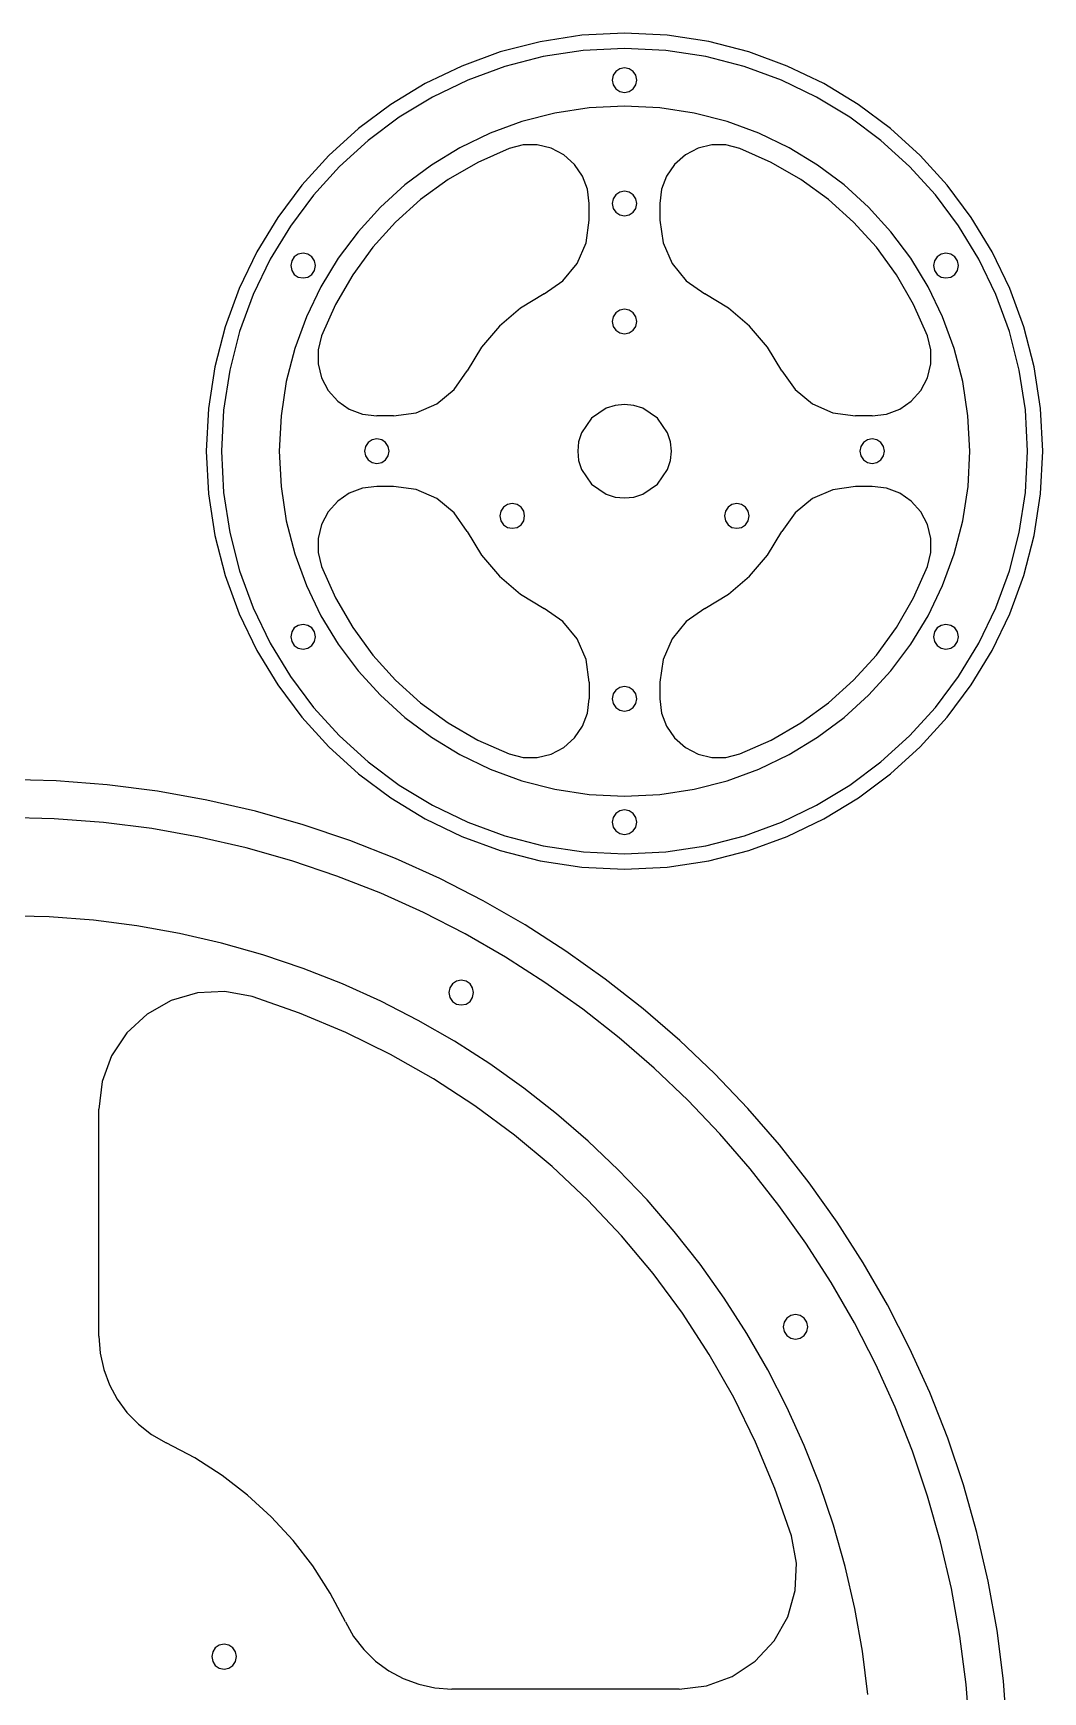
# Model space of a CAD drawing. Extents: x 5 to 464, y 13 to 280.
# Drawn here: x 378.7 to 464.3, y 105.9 to 246.7 of the extents above; entities that cross this region are included whole.
import ezdxf

# ---------------------------------------------------------------- set-up
doc = ezdxf.new("R2010")
doc.units = 0

msp = doc.modelspace()

# ---------------------------------------------------------------- linework, layer by layer
at = {"layer": 'Layer 1'}
for p, q in [((425.207375, 246.506218), (421.683615, 245.968484)), ((428.8359, 246.6895), (425.207375, 246.506218)), ((432.464432, 246.506459), (428.8359, 246.6895)), ((435.988214, 245.968954), (432.464432, 246.506459)), ((418.28245, 245.094126), (415.021712, 243.900971)), ((421.683615, 245.968484), (418.28245, 245.094126)), ((425.339948, 245.216211), (421.944932, 244.698121)), ((428.8359, 245.3928), (425.339948, 245.216211)), ((432.331867, 245.216433), (428.8359, 245.3928)), ((435.726926, 244.698555), (432.331867, 245.216433)), ((439.389416, 245.094809), (435.988214, 245.968954)), ((442.650206, 243.901847), (439.389416, 245.094809)), ((415.021712, 243.900971), (411.919234, 242.406846)), ((418.668033, 243.855705), (415.526431, 242.706141)), ((421.944932, 244.698121), (418.668033, 243.855705)), ((428.428676, 243.672149), (428.095085, 243.447504)), ((428.83702, 243.75451), (428.428676, 243.672149)), ((429.24536, 243.672137), (428.83702, 243.75451)), ((429.578944, 243.447489), (429.24536, 243.672137)), ((439.003893, 243.856339), (435.726926, 244.698555)), ((442.145586, 242.706956), (439.003893, 243.856339)), ((445.752754, 242.407889), (442.650206, 243.901847)), ((411.919234, 242.406846), (408.992848, 240.629578)), ((415.526431, 242.706141), (412.537307, 241.266604)), ((427.869959, 243.114235), (427.78701, 242.706)), ((427.78701, 242.706), (427.869956, 242.297772)), ((427.869956, 242.297772), (428.095075, 241.964507)), ((428.095085, 243.447504), (427.869959, 243.114235)), ((429.57893, 241.964496), (429.804053, 242.297765)), ((429.80406, 243.114223), (429.578944, 243.447489)), ((429.804053, 242.297765), (429.887, 242.706)), ((429.887, 242.706), (429.80406, 243.114223)), ((429.887, 242.706), (429.887, 242.706)), ((445.134822, 241.267579), (442.145586, 242.706956)), ((448.679227, 240.63076), (445.752754, 242.407889)), ((412.537307, 241.266604), (409.71784, 239.554271)), ((428.095075, 241.964507), (428.428659, 241.739861)), ((428.428659, 241.739861), (428.837, 241.65749)), ((428.837, 241.65749), (429.245342, 241.739851)), ((429.245342, 241.739851), (429.57893, 241.964496)), ((447.954419, 239.555379), (445.134822, 241.267579)), ((408.992848, 240.629578), (406.260384, 238.586994)), ((409.71784, 239.554271), (407.085211, 237.58632)), ((422.932886, 239.903047), (420.125271, 239.181307)), ((425.841707, 240.346884), (422.932886, 239.903047)), ((428.83701, 240.4981), (425.841707, 240.346884)), ((431.832309, 240.346884), (428.83701, 240.4981)), ((434.741117, 239.903047), (431.832309, 240.346884)), ((437.548715, 239.181307), (434.741117, 239.903047)), ((450.587193, 237.587529), (447.954419, 239.555379)), ((451.411794, 238.588281), (448.679227, 240.63076)), ((406.260384, 238.586994), (403.739675, 236.296921)), ((417.433582, 238.196381), (414.872542, 236.962988)), ((420.125271, 239.181307), (417.433582, 238.196381)), ((440.240382, 238.196381), (437.548715, 239.181307)), ((442.801397, 236.962988), (440.240382, 238.196381)), ((453.932625, 236.298275), (451.411794, 238.588281)), ((407.085211, 237.58632), (404.6566, 235.379925)), ((414.872542, 236.962988), (412.456873, 235.495844)), ((419.059, 236.909), (416.38229, 235.724194)), ((420.238404, 237.200112), (419.05922, 236.90928)), ((421.43589, 237.200002), (420.238404, 237.200112)), ((422.599041, 236.915302), (421.43589, 237.200002)), ((423.67522, 236.35236), (422.599041, 236.915302)), ((435.075171, 236.915022), (433.99899, 236.35208)), ((436.238325, 237.199723), (435.075171, 236.915022)), ((437.435814, 237.199832), (436.238325, 237.199723)), ((438.615, 236.909), (437.435814, 237.199832)), ((441.291497, 235.724475), (438.6148, 236.9093)), ((445.217042, 235.495844), (442.801397, 236.962988)), ((453.015963, 235.3812), (450.587193, 237.587529)), ((403.739675, 236.296921), (401.448553, 233.777187)), ((404.6566, 235.379925), (402.449188, 232.952264)), ((412.456873, 235.495844), (410.201297, 233.809667)), ((416.38229, 235.724194), (413.867369, 234.274917)), ((424.584023, 235.54666), (423.67522, 236.35236)), ((425.263687, 234.560741), (424.584023, 235.54666)), ((433.090193, 235.54638), (432.410531, 234.560461)), ((433.99899, 236.35208), (433.090193, 235.54638)), ((443.80641, 234.275185), (441.291497, 235.724475)), ((447.472594, 233.809667), (445.217042, 235.495844)), ((455.223544, 232.953565), (453.015963, 235.3812)), ((456.223888, 233.778565), (453.932625, 236.298275)), ((401.448553, 233.777187), (399.404849, 231.045618)), ((410.201297, 233.809667), (408.120535, 231.919175)), ((413.867369, 234.274917), (411.531351, 232.578281)), ((425.689563, 233.441542), (425.263687, 234.560741)), ((432.410531, 234.560461), (431.984656, 233.441262)), ((446.142424, 232.578541), (443.80641, 234.275185)), ((449.553335, 231.919175), (447.472594, 233.809667)), ((458.267752, 231.046975), (456.223888, 233.778565)), ((402.449188, 232.952264), (400.480154, 230.320513)), ((411.531351, 232.578281), (409.39135, 230.6514)), ((425.837, 232.236), (425.689563, 233.441542)), ((427.869959, 232.631235), (427.78701, 232.223)), ((428.095085, 232.964504), (427.869959, 232.631235)), ((428.428676, 233.189149), (428.095085, 232.964504)), ((428.83702, 233.27151), (428.428676, 233.189149)), ((429.24536, 233.189137), (428.83702, 233.27151)), ((429.578944, 232.964489), (429.24536, 233.189137)), ((429.80406, 232.631223), (429.578944, 232.964489)), ((429.887, 232.223), (429.80406, 232.631223)), ((431.984656, 233.441262), (431.83722, 232.23572)), ((448.282424, 230.651659), (446.142424, 232.578541)), ((457.192754, 230.321796), (455.223544, 232.953565)), ((399.404849, 231.045618), (397.626396, 228.120042)), ((408.120535, 231.919175), (406.22931, 229.839085)), ((425.837, 230.802), (425.837, 232.236)), ((427.78701, 232.223), (427.869956, 231.814773)), ((427.869956, 231.814773), (428.095075, 231.481508)), ((428.095075, 231.481508), (428.428659, 231.256861)), ((428.428659, 231.256861), (428.837, 231.17449)), ((428.837, 231.17449), (429.245342, 231.256851)), ((429.245342, 231.256851), (429.57893, 231.481496)), ((429.57893, 231.481496), (429.804053, 231.814765)), ((429.804053, 231.814765), (429.887, 232.223)), ((429.887, 232.223), (429.887, 232.223)), ((431.837, 232.236), (431.837, 230.802)), ((451.444544, 229.839085), (449.553335, 231.919175)), ((460.046385, 228.121325), (458.267752, 231.046975)), ((400.480154, 230.320513), (398.766679, 227.501848)), ((406.22931, 229.839085), (404.542344, 227.584116)), ((409.39135, 230.6514), (407.46448, 228.511388)), ((425.570116, 228.886173), (425.83719, 230.80208)), ((431.837, 230.802), (432.104075, 228.886093)), ((450.209296, 228.51165), (448.282424, 230.651659)), ((453.1315, 227.584116), (451.444544, 229.839085)), ((458.906412, 227.503065), (457.192754, 230.321796)), ((397.626396, 228.120042), (396.131025, 225.018286)), ((407.46448, 228.511388), (405.767856, 226.175358)), ((424.80681, 227.146438), (425.570116, 228.886173)), ((432.104075, 228.886093), (432.867384, 227.146358)), ((451.905925, 226.175629), (450.209296, 228.51165)), ((461.541956, 225.019441), (460.046385, 228.121325)), ((398.766679, 227.501848), (397.325944, 224.513447)), ((400.589955, 227.364235), (400.507, 226.956)), ((400.507, 226.956), (400.58995, 226.547773)), ((400.815084, 227.697504), (400.589955, 227.364235)), ((401.148676, 227.922149), (400.815084, 227.697504)), ((401.55702, 228.00451), (401.148676, 227.922149)), ((401.96536, 227.922137), (401.55702, 228.00451)), ((402.298944, 227.697489), (401.96536, 227.922137)), ((402.52406, 227.364223), (402.298944, 227.697489)), ((402.524053, 226.547756), (402.607, 226.956)), ((402.607, 226.956), (402.52406, 227.364223)), ((402.607, 226.956), (402.607, 226.956)), ((404.542344, 227.584116), (403.074358, 225.168983)), ((423.604147, 225.675753), (424.80681, 227.146438)), ((432.867384, 227.146358), (434.070048, 225.675673)), ((454.599484, 225.168983), (453.1315, 227.584116)), ((455.149947, 227.364235), (455.067, 226.956)), ((455.067, 226.956), (455.14994, 226.547773)), ((455.375071, 227.697504), (455.149947, 227.364235)), ((455.708662, 227.922149), (455.375071, 227.697504)), ((456.11701, 228.00451), (455.708662, 227.922149)), ((456.525346, 227.922137), (456.11701, 228.00451)), ((456.858931, 227.697489), (456.525346, 227.922137)), ((457.084053, 227.364223), (456.858931, 227.697489)), ((457.084045, 226.547756), (457.167, 226.956)), ((457.167, 226.956), (457.084053, 227.364223)), ((457.167, 226.956), (457.167, 226.956)), ((460.347333, 224.514544), (458.906412, 227.503065)), ((400.58995, 226.547773), (400.81507, 226.21451)), ((400.81507, 226.21451), (401.148655, 225.98987)), ((401.148655, 225.98987), (401.557, 225.90751)), ((401.557, 225.90751), (401.965342, 225.989853)), ((401.965342, 225.989853), (402.29893, 226.214488)), ((402.29893, 226.214488), (402.524053, 226.547756)), ((405.767856, 226.175358), (404.318591, 223.660424)), ((422.019, 224.567), (423.604147, 225.675753)), ((434.070048, 225.675673), (435.65519, 224.56692)), ((453.355198, 223.660707), (451.905925, 226.175629)), ((455.14994, 226.547773), (455.375056, 226.21451)), ((455.375056, 226.21451), (455.70864, 225.98987)), ((455.70864, 225.98987), (456.11698, 225.90751)), ((456.11698, 225.90751), (456.525324, 225.989853)), ((456.525324, 225.989853), (456.858916, 226.214488)), ((456.858916, 226.214488), (457.084045, 226.547756)), ((396.131025, 225.018286), (394.936568, 221.758177)), ((397.325944, 224.513447), (396.175128, 221.372485)), ((403.074358, 225.168983), (401.840076, 222.608406)), ((422.019, 224.567), (420.010844, 223.334458)), ((437.663488, 223.335118), (435.65533, 224.56766)), ((455.833776, 222.608406), (454.599484, 225.168983)), ((461.498335, 221.373405), (460.347333, 224.514544)), ((462.736635, 221.759143), (461.541956, 225.019441)), ((401.840076, 222.608406), (400.854217, 219.917102)), ((404.318591, 223.660424), (403.1338, 220.9837)), ((420.010844, 223.334458), (418.230581, 221.812735)), ((427.869959, 222.61424), (427.78701, 222.206)), ((428.095085, 222.947509), (427.869959, 222.61424)), ((428.428676, 223.172146), (428.095085, 222.947509)), ((428.83702, 223.25449), (428.428676, 223.172146)), ((429.24536, 223.172129), (428.83702, 223.25449)), ((429.578944, 222.947486), (429.24536, 223.172129)), ((429.80406, 222.614223), (429.578944, 222.947486)), ((429.887, 222.206), (429.80406, 222.614223)), ((439.443753, 221.813395), (437.663488, 223.335118)), ((454.54, 220.984), (453.355198, 223.660707)), ((456.819654, 219.917102), (455.833776, 222.608406)), ((394.936568, 221.758177), (394.060857, 218.357541)), ((396.175128, 221.372485), (395.331412, 218.096139)), ((418.230581, 221.812735), (416.708861, 220.032479)), ((427.78701, 222.206), (427.869956, 221.797773)), ((427.869956, 221.797773), (428.095075, 221.46451)), ((428.095075, 221.46451), (428.428659, 221.23987)), ((428.428659, 221.23987), (428.837, 221.15751)), ((428.837, 221.15751), (429.245342, 221.239853)), ((429.245342, 221.239853), (429.57893, 221.464488)), ((429.57893, 221.464488), (429.804053, 221.797756)), ((429.804053, 221.797756), (429.887, 222.206)), ((429.887, 222.206), (429.887, 222.206)), ((440.965473, 220.033139), (439.443753, 221.813395)), ((462.342235, 218.09682), (461.498335, 221.373405)), ((463.612589, 218.358255), (462.736635, 221.759143)), ((400.854217, 219.917102), (400.131506, 217.109787)), ((403.134, 220.984), (402.843168, 219.804815)), ((402.843168, 219.804815), (402.843276, 218.607326)), ((416.708861, 220.032479), (415.47633, 218.02434)), ((442.198, 218.025), (440.965473, 220.033139)), ((454.831112, 219.804585), (454.54028, 220.98377)), ((454.831003, 218.607096), (454.831112, 219.804585)), ((457.542399, 217.109787), (456.819654, 219.917102)), ((394.060857, 218.357541), (393.521724, 214.834206)), ((402.843276, 218.607326), (403.127974, 217.444175)), ((454.546302, 217.443945), (454.831003, 218.607096)), ((464.151988, 214.8346), (463.612589, 218.358255)), ((395.331412, 218.096139), (394.811976, 214.701585)), ((400.131506, 217.109787), (399.686663, 214.201181)), ((403.127974, 217.444175), (403.69091, 216.368)), ((414.367313, 216.439035), (415.47607, 218.02418)), ((442.198, 218.025), (443.306757, 216.439855)), ((453.98336, 216.36777), (454.546302, 217.443945)), ((457.987291, 214.201181), (457.542399, 217.109787)), ((462.861851, 214.701961), (462.342235, 218.09682)), ((403.69091, 216.368), (404.496613, 215.459199)), ((404.496613, 215.459199), (405.482538, 214.779538)), ((412.89663, 215.236375), (414.367313, 216.439035)), ((443.306757, 216.439855), (444.77744, 215.237195)), ((452.191741, 214.779307), (453.177663, 215.458969)), ((453.177663, 215.458969), (453.98336, 216.36777)), ((393.521724, 214.834206), (393.337, 211.206)), ((394.811976, 214.701585), (394.634, 211.206)), ((399.686663, 214.201181), (399.53441, 211.206)), ((405.482538, 214.779538), (406.601741, 214.353665)), ((406.601741, 214.353665), (407.80728, 214.20623)), ((409.241, 214.207), (407.807, 214.207)), ((409.241, 214.206), (411.1569, 214.473072)), ((411.1569, 214.473072), (412.89663, 215.236375)), ((426.02744, 214.01456), (425.175344, 212.752159)), ((427.290566, 214.865586), (426.02744, 214.01456)), ((428.036352, 215.096953), (427.290566, 214.865586)), ((428.837, 215.17762), (428.036352, 215.096953)), ((429.637642, 215.096953), (428.837, 215.17762)), ((430.383415, 214.865586), (429.637642, 215.096953)), ((431.646508, 214.01456), (430.383415, 214.865586)), ((432.498597, 212.752159), (431.646508, 214.01456)), ((444.77744, 215.237195), (446.51717, 214.473893)), ((446.51717, 214.473893), (448.43307, 214.20682)), ((449.867, 214.207), (448.433, 214.207)), ((449.867, 214.206), (451.072539, 214.353435)), ((451.072539, 214.353435), (452.191741, 214.779307)), ((458.13961, 211.206), (457.987291, 214.201181)), ((463.04, 211.206), (462.861851, 214.701961)), ((464.337, 211.206), (464.151988, 214.8346)), ((425.175344, 212.752159), (424.943346, 212.006574)), ((432.730614, 212.006574), (432.498597, 212.752159)), ((393.337, 211.206), (393.522012, 207.5774)), ((394.634, 211.206), (394.812149, 207.710039)), ((399.53441, 211.206), (399.686729, 208.210819)), ((406.853953, 211.61424), (406.771, 211.206)), ((406.771, 211.206), (406.853946, 210.797773)), ((407.079079, 211.947509), (406.853953, 211.61424)), ((407.412668, 212.172146), (407.079079, 211.947509)), ((407.82101, 212.25449), (407.412668, 212.172146)), ((408.229356, 212.172129), (407.82101, 212.25449)), ((408.562943, 211.947486), (408.229356, 212.172129)), ((408.78806, 211.614223), (408.562943, 211.947486)), ((408.788053, 210.797756), (408.871, 211.206)), ((408.871, 211.206), (408.78806, 211.614223)), ((408.871, 211.206), (408.871, 211.206)), ((424.943346, 212.006574), (424.862, 211.206)), ((424.862, 211.206), (424.943386, 210.405426)), ((432.812, 211.206), (432.730614, 212.006574)), ((432.730657, 210.405426), (432.812, 211.206)), ((432.812, 211.206), (432.812, 211.206)), ((448.885953, 211.61424), (448.803, 211.206)), ((448.803, 211.206), (448.885946, 210.797773)), ((449.111079, 211.947509), (448.885953, 211.61424)), ((449.444668, 212.172146), (449.111079, 211.947509)), ((449.85301, 212.25449), (449.444668, 212.172146)), ((450.261351, 212.172129), (449.85301, 212.25449)), ((450.594935, 211.947486), (450.261351, 212.172129)), ((450.820054, 211.614223), (450.594935, 211.947486)), ((450.820051, 210.797756), (450.903, 211.206)), ((450.903, 211.206), (450.820054, 211.614223)), ((450.903, 211.206), (450.903, 211.206)), ((457.987374, 208.210819), (458.13961, 211.206)), ((458.13961, 211.206), (458.13961, 211.206)), ((462.861941, 207.710398), (463.0399, 211.206)), ((463.0399, 211.206), (463.04, 211.206)), ((464.152276, 207.577776), (464.337, 211.206)), ((464.337, 211.206), (464.337, 211.206)), ((406.853946, 210.797773), (407.079066, 210.46451)), ((407.079066, 210.46451), (407.412654, 210.23987)), ((407.412654, 210.23987), (407.821, 210.15751)), ((407.821, 210.15751), (408.229342, 210.239853)), ((408.229342, 210.239853), (408.56293, 210.464488)), ((408.56293, 210.464488), (408.788053, 210.797756)), ((424.943386, 210.405426), (425.175403, 209.659841)), ((432.49866, 209.659841), (432.730657, 210.405426)), ((448.885946, 210.797773), (449.111065, 210.46451)), ((449.111065, 210.46451), (449.444649, 210.23987)), ((449.444649, 210.23987), (449.85299, 210.15751)), ((449.85299, 210.15751), (450.261334, 210.239853)), ((450.261334, 210.239853), (450.594925, 210.464488)), ((450.594925, 210.464488), (450.820051, 210.797756)), ((425.175403, 209.659841), (426.027492, 208.39744)), ((426.027492, 208.39744), (427.290585, 207.546414)), ((430.383436, 207.546414), (431.646564, 208.39744)), ((431.646564, 208.39744), (432.49866, 209.659841)), ((393.522012, 207.5774), (394.061411, 204.053745)), ((394.812149, 207.710039), (395.331764, 204.31518)), ((399.686729, 208.210819), (400.131621, 205.302212)), ((405.482263, 207.632692), (404.496342, 206.953031)), ((406.601462, 208.058565), (405.482263, 207.632692)), ((407.807, 208.206), (406.601462, 208.058565)), ((409.241, 208.206), (407.807, 208.206)), ((411.156838, 207.939106), (409.24094, 208.20618)), ((412.896565, 207.175801), (411.156838, 207.939106)), ((414.367244, 205.973141), (412.896565, 207.175801)), ((427.290585, 207.546414), (428.036358, 207.315047)), ((428.036358, 207.315047), (428.837, 207.23438)), ((428.837, 207.23438), (429.637649, 207.315047)), ((429.637649, 207.315047), (430.383436, 207.546414)), ((444.777371, 207.175621), (443.306691, 205.972961)), ((446.5171, 207.938926), (444.777371, 207.175621)), ((448.433, 208.206), (446.5171, 207.938926)), ((449.867, 208.206), (448.433, 208.206)), ((451.072259, 208.059335), (449.86672, 208.20677)), ((452.191461, 207.633463), (451.072259, 208.059335)), ((453.177383, 206.953801), (452.191461, 207.633463)), ((457.542543, 205.302212), (457.987374, 208.210819)), ((462.342517, 204.315832), (462.861941, 207.710398)), ((463.613143, 204.054426), (464.152276, 207.577776)), ((403.69064, 206.04423), (403.127704, 204.968055)), ((404.496342, 206.953031), (403.69064, 206.04423)), ((415.476, 204.388), (414.367244, 205.973141)), ((418.343994, 206.114174), (418.261, 205.706)), ((418.261, 205.706), (418.343994, 205.297822)), ((418.569126, 206.447389), (418.343994, 206.114174)), ((418.902696, 206.671994), (418.569126, 206.447389)), ((419.311, 206.75434), (418.902696, 206.671994)), ((419.719308, 206.671994), (419.311, 206.75434)), ((420.052878, 206.447389), (419.719308, 206.671994)), ((420.278008, 206.114174), (420.052878, 206.447389)), ((420.361, 205.706), (420.278008, 206.114174)), ((420.278008, 205.297822), (420.361, 205.706)), ((420.361, 205.706), (420.361, 205.706)), ((437.395994, 206.114174), (437.313, 205.706)), ((437.313, 205.706), (437.395994, 205.297822)), ((437.621126, 206.447389), (437.395994, 206.114174)), ((437.954696, 206.671994), (437.621126, 206.447389)), ((438.363, 206.75434), (437.954696, 206.671994)), ((438.771308, 206.671994), (438.363, 206.75434)), ((439.104878, 206.447389), (438.771308, 206.671994)), ((439.330008, 206.114174), (439.104878, 206.447389)), ((439.413, 205.706), (439.330008, 206.114174)), ((439.330008, 205.297822), (439.413, 205.706)), ((439.413, 205.706), (439.413, 205.706)), ((443.306691, 205.972961), (442.19794, 204.38782)), ((453.98308, 206.045), (453.177383, 206.953801)), ((454.546022, 204.968825), (453.98308, 206.045)), ((395.331764, 204.31518), (396.175664, 201.038595)), ((400.131621, 205.302212), (400.854366, 202.494898)), ((403.127704, 204.968055), (402.843006, 203.804904)), ((415.476, 204.388), (416.708531, 202.379861)), ((418.343994, 205.297822), (418.569126, 204.964607)), ((418.569126, 204.964607), (418.902696, 204.740005)), ((418.902696, 204.740005), (419.311, 204.65766)), ((419.311, 204.65766), (419.719308, 204.740005)), ((419.719308, 204.740005), (420.052877, 204.964607)), ((420.052877, 204.964607), (420.278008, 205.297822)), ((437.395994, 205.297822), (437.621126, 204.964607)), ((437.621126, 204.964607), (437.954696, 204.740005)), ((437.954696, 204.740005), (438.363, 204.65766)), ((438.363, 204.65766), (438.771308, 204.740005)), ((438.771308, 204.740005), (439.104877, 204.964607)), ((439.104877, 204.964607), (439.330008, 205.297822)), ((440.965143, 202.380521), (442.19767, 204.38866)), ((454.830723, 203.805674), (454.546022, 204.968825)), ((456.81984, 202.494898), (457.542543, 205.302212)), ((461.498809, 201.039476), (462.342517, 204.315832)), ((394.061411, 204.053745), (394.937365, 200.652856)), ((402.843006, 203.804904), (402.842898, 202.607415)), ((454.830832, 202.608185), (454.830723, 203.805674)), ((462.737432, 200.653777), (463.613143, 204.054426)), ((400.854366, 202.494898), (401.840244, 199.803594)), ((402.842898, 202.607415), (403.13373, 201.42823)), ((403.134, 201.429), (404.318802, 198.752287)), ((416.708531, 202.379861), (418.230251, 200.599605)), ((439.443422, 200.600265), (440.965143, 202.380521)), ((453.355409, 198.751495), (454.5402, 201.4282)), ((454.54, 201.429), (454.830832, 202.608185)), ((455.833987, 199.803594), (456.81984, 202.494898)), ((394.937365, 200.652856), (396.132044, 197.392558)), ((396.175664, 201.038595), (397.326666, 197.897456)), ((418.230251, 200.599605), (420.010514, 199.077882)), ((437.663158, 199.078542), (439.443422, 200.600265)), ((460.347998, 197.898508), (461.498809, 201.039476)), ((461.542975, 197.393656), (462.737432, 200.653777)), ((401.840244, 199.803594), (403.074536, 197.243017)), ((404.318802, 198.752287), (405.768076, 196.237365)), ((420.010514, 199.077882), (422.01867, 197.84534)), ((435.655, 197.846), (437.663158, 199.078542)), ((451.906144, 196.236576), (453.355409, 198.751495)), ((454.599706, 197.243017), (455.833987, 199.803594)), ((396.132044, 197.392558), (397.627615, 194.290672)), ((397.326666, 197.897456), (398.767585, 194.908935)), ((403.074536, 197.243017), (404.54252, 194.827884)), ((423.603952, 196.736327), (422.01881, 197.84508)), ((435.655, 197.846), (434.069853, 196.737247)), ((453.13172, 194.827884), (454.599706, 197.243017)), ((458.907265, 194.910103), (460.347998, 197.898508)), ((460.047604, 194.29189), (461.542975, 197.393656)), ((400.589955, 195.86424), (400.507, 195.456)), ((400.815084, 196.197509), (400.589955, 195.86424)), ((401.148676, 196.422146), (400.815084, 196.197509)), ((401.55702, 196.50449), (401.148676, 196.422146)), ((401.96536, 196.422129), (401.55702, 196.50449)), ((402.298944, 196.197486), (401.96536, 196.422129)), ((402.52406, 195.864223), (402.298944, 196.197486)), ((402.607, 195.456), (402.52406, 195.864223)), ((405.768076, 196.237365), (407.464707, 193.901346)), ((424.806616, 195.265643), (423.603952, 196.736327)), ((434.069853, 196.737247), (432.86719, 195.266562)), ((450.20952, 193.900557), (451.906144, 196.236576)), ((455.149947, 195.86424), (455.067, 195.456)), ((455.375071, 196.197509), (455.149947, 195.86424)), ((455.708662, 196.422146), (455.375071, 196.197509)), ((456.11701, 196.50449), (455.708662, 196.422146)), ((456.525346, 196.422129), (456.11701, 196.50449)), ((456.858931, 196.197486), (456.525346, 196.422129)), ((457.084053, 195.864223), (456.858931, 196.197486)), ((457.167, 195.456), (457.084053, 195.864223)), ((398.767585, 194.908935), (400.48124, 192.090204)), ((400.507, 195.456), (400.58995, 195.047773)), ((400.58995, 195.047773), (400.81507, 194.71451)), ((400.81507, 194.71451), (401.148655, 194.48987)), ((401.148655, 194.48987), (401.557, 194.40751)), ((401.557, 194.40751), (401.965342, 194.489853)), ((401.965342, 194.489853), (402.29893, 194.714488)), ((402.29893, 194.714488), (402.524053, 195.047756)), ((402.524053, 195.047756), (402.607, 195.456)), ((402.607, 195.456), (402.607, 195.456)), ((404.54252, 194.827884), (406.229476, 192.572915)), ((425.569925, 193.525907), (424.806616, 195.265643)), ((432.86719, 195.266562), (432.103884, 193.526827)), ((451.444751, 192.572915), (453.13172, 194.827884)), ((455.067, 195.456), (455.14994, 195.047773)), ((455.14994, 195.047773), (455.375056, 194.71451)), ((455.375056, 194.71451), (455.70864, 194.48987)), ((455.70864, 194.48987), (456.11698, 194.40751)), ((456.11698, 194.40751), (456.525324, 194.489853)), ((456.525324, 194.489853), (456.858916, 194.714488)), ((456.858916, 194.714488), (457.084045, 195.047756)), ((457.084045, 195.047756), (457.167, 195.456)), ((457.167, 195.456), (457.167, 195.456)), ((457.19379, 192.091438), (458.907265, 194.910103)), ((397.627615, 194.290672), (399.406248, 191.36502)), ((407.464707, 193.901346), (409.39158, 191.761346)), ((425.837, 191.61), (425.569925, 193.525907)), ((432.103884, 193.526827), (431.83681, 191.61092)), ((448.28265, 191.760554), (450.20952, 193.900557)), ((458.269151, 191.366306), (460.047604, 194.29189)), ((400.48124, 192.090204), (402.450448, 189.458435)), ((406.229476, 192.572915), (408.120685, 190.492825)), ((409.39158, 191.761346), (411.531581, 189.834478)), ((425.837, 191.611), (425.837, 190.177)), ((431.837, 191.611), (431.837, 190.177)), ((446.142649, 189.833681), (448.28265, 191.760554)), ((449.553522, 190.492825), (451.444751, 192.572915)), ((455.224754, 189.459688), (457.19379, 192.091438)), ((399.406248, 191.36502), (401.450112, 188.633426)), ((408.120685, 190.492825), (410.201426, 188.602333)), ((425.689344, 188.970736), (425.83678, 190.17627)), ((427.869959, 190.598244), (427.78701, 190.19)), ((427.78701, 190.19), (427.869956, 189.781777)), ((428.095085, 190.931512), (427.869959, 190.598244)), ((428.428676, 191.156147), (428.095085, 190.931512)), ((428.83702, 191.23849), (428.428676, 191.156147)), ((429.24536, 191.15613), (428.83702, 191.23849)), ((429.578944, 190.93149), (429.24536, 191.15613)), ((429.80406, 190.598227), (429.578944, 190.93149)), ((429.804053, 189.781756), (429.887, 190.19)), ((429.887, 190.19), (429.80406, 190.598227)), ((429.887, 190.19), (429.887, 190.19)), ((431.837, 190.177), (431.984436, 188.971466)), ((447.472756, 188.602333), (449.553522, 190.492825)), ((456.225447, 188.634731), (458.269151, 191.366306)), ((402.450448, 189.458435), (404.658025, 187.0308)), ((411.531581, 189.834478), (413.867594, 188.137855)), ((425.263469, 187.851536), (425.689344, 188.970736)), ((427.869956, 189.781777), (428.095075, 189.448514)), ((428.095075, 189.448514), (428.428659, 189.223871)), ((428.428659, 189.223871), (428.837, 189.14151)), ((428.837, 189.14151), (429.245342, 189.223853)), ((429.245342, 189.223853), (429.57893, 189.448487)), ((429.57893, 189.448487), (429.804053, 189.781756)), ((431.984436, 188.971466), (432.410311, 187.852266)), ((443.806631, 188.137055), (446.142649, 189.833681)), ((453.017338, 187.03203), (455.224754, 189.459688)), ((401.450112, 188.633426), (403.741375, 186.113712)), ((410.201426, 188.602333), (412.456978, 186.916156)), ((413.867594, 188.137855), (416.382505, 186.688591)), ((424.583807, 186.865613), (425.263469, 187.851536)), ((432.410311, 187.852266), (433.089973, 186.866343)), ((441.29171, 186.687789), (443.806631, 188.137055)), ((445.217173, 186.916156), (447.472756, 188.602333)), ((453.934325, 186.114991), (456.225447, 188.634731)), ((403.741375, 186.113712), (406.262206, 183.823701)), ((404.658025, 187.0308), (407.086789, 184.824471)), ((412.456978, 186.916156), (414.872623, 185.449012)), ((416.382505, 186.688591), (419.0592, 185.5038)), ((422.598829, 185.496969), (423.67501, 186.05991)), ((423.67501, 186.05991), (424.583807, 186.865613)), ((433.089973, 186.866343), (433.99877, 186.06064)), ((433.99877, 186.06064), (435.074955, 185.497699)), ((438.615, 185.503), (441.29171, 186.687789)), ((442.801498, 185.449012), (445.217173, 186.916156)), ((450.588721, 184.82564), (453.017338, 187.03203)), ((451.413616, 183.824915), (453.934325, 186.114991)), ((407.086789, 184.824471), (409.719557, 182.856621)), ((414.872623, 185.449012), (417.433638, 184.215619)), ((419.059, 185.503), (420.238186, 185.212162)), ((420.238186, 185.212162), (421.435675, 185.212269)), ((421.435675, 185.212269), (422.598829, 185.496969)), ((435.074955, 185.497699), (436.238109, 185.212999)), ((436.238109, 185.212999), (437.435596, 185.212892)), ((437.435596, 185.212892), (438.61478, 185.50373)), ((440.240452, 184.215619), (442.801498, 185.449012)), ((447.956087, 182.857693), (450.588721, 184.82564)), ((380.616384, 183.215238), (376.232, 183.3261)), ((384.943212, 182.886222), (380.616384, 183.215238)), ((406.262206, 183.823701), (408.994773, 181.781216)), ((417.433638, 184.215619), (420.125305, 183.230693)), ((420.125305, 183.230693), (422.932903, 182.508953)), ((434.741138, 182.508953), (437.548758, 183.230693)), ((437.548758, 183.230693), (440.240452, 184.215619)), ((448.681152, 181.782328), (451.413616, 183.824915)), ((389.207129, 182.344405), (384.943212, 182.886222)), ((393.402783, 181.59514), (389.207129, 182.344405)), ((408.994773, 181.781216), (411.921246, 180.004078)), ((409.719557, 182.856621), (412.539145, 181.144421)), ((422.932903, 182.508953), (425.841711, 182.065116)), ((425.841711, 182.065116), (428.83701, 181.9139)), ((428.83701, 181.9139), (431.832314, 182.065116)), ((431.832314, 182.065116), (434.741138, 182.508953)), ((445.136613, 181.145367), (447.956087, 182.857693)), ((445.754766, 180.005057), (448.681152, 181.782328)), ((397.524821, 180.643781), (393.402783, 181.59514)), ((401.567888, 179.49568), (397.524821, 180.643781)), ((412.539145, 181.144421), (415.528372, 179.705044)), ((428.095085, 180.447509), (427.869959, 180.11424)), ((428.428676, 180.672146), (428.095085, 180.447509)), ((428.83702, 180.75449), (428.428676, 180.672146)), ((429.24536, 180.672129), (428.83702, 180.75449)), ((429.578944, 180.447486), (429.24536, 180.672129)), ((429.80406, 180.114223), (429.578944, 180.447486)), ((442.147483, 179.705837), (445.136613, 181.145367)), ((380.446153, 180.007213), (376.2265, 180.1136)), ((384.610458, 179.690919), (380.446153, 180.007213)), ((388.714264, 179.169867), (384.610458, 179.690919)), ((392.752421, 178.449204), (388.714264, 179.169867)), ((405.526633, 178.156191), (401.567888, 179.49568)), ((411.921246, 180.004078), (415.023794, 178.510111)), ((415.528372, 179.705044), (418.670054, 178.555661)), ((427.869959, 180.11424), (427.78701, 179.706)), ((427.78701, 179.706), (427.869956, 179.297773)), ((427.869956, 179.297773), (428.095075, 178.96451)), ((428.095075, 178.96451), (428.428659, 178.73987)), ((429.245342, 178.739853), (429.57893, 178.964488)), ((429.57893, 178.964488), (429.804053, 179.297756)), ((429.804053, 179.297756), (429.887, 179.706)), ((429.887, 179.706), (429.80406, 180.114223)), ((429.887, 179.706), (429.887, 179.706)), ((439.005875, 178.556279), (442.147483, 179.705837)), ((442.652288, 178.510931), (445.754766, 180.005057)), ((396.719779, 177.534076), (392.752421, 178.449204)), ((400.611185, 176.429631), (396.719779, 177.534076)), ((409.395702, 176.630667), (405.526633, 178.156191)), ((415.023794, 178.510111), (418.284584, 177.317137)), ((418.670054, 178.555661), (421.947007, 177.713445)), ((421.947007, 177.713445), (425.342051, 177.195567)), ((428.428659, 178.73987), (428.837, 178.65751)), ((428.837, 178.65751), (429.245342, 178.739853)), ((432.333953, 177.195784), (435.728972, 177.713869)), ((435.728972, 177.713869), (439.005875, 178.556279)), ((439.39155, 177.317775), (442.652288, 178.510931)), ((404.421489, 175.141017), (400.611185, 176.429631)), ((413.16974, 174.924462), (409.395702, 176.630667)), ((418.284584, 177.317137), (421.685786, 176.442979)), ((421.685786, 176.442979), (425.209568, 175.905459)), ((425.342051, 177.195567), (428.838, 177.0192)), ((428.838, 177.0192), (432.333953, 177.195784)), ((432.466625, 175.905682), (435.990385, 176.443416)), ((435.990385, 176.443416), (439.39155, 177.317775)), ((408.145541, 173.67338), (404.421489, 175.141017)), ((416.843397, 173.042928), (413.16974, 174.924462)), ((425.209568, 175.905459), (428.8381, 175.7224)), ((428.8381, 175.7224), (432.466625, 175.905682)), ((411.778189, 172.031867), (408.145541, 173.67338)), ((415.314282, 170.221627), (411.778189, 172.031867)), ((420.411317, 170.991419), (416.843397, 173.042928)), ((380.021684, 171.677361), (376.23182, 171.77319)), ((383.761796, 171.392959), (380.021684, 171.677361)), ((387.447529, 170.924611), (383.761796, 171.392959)), ((391.074256, 170.276944), (387.447529, 170.924611)), ((423.868147, 168.775288), (420.411317, 170.991419)), ((394.63735, 169.454587), (391.074256, 170.276944)), ((398.132182, 168.462165), (394.63735, 169.454587)), ((418.74867, 168.247805), (415.314282, 170.221627)), ((401.554126, 167.304308), (398.132182, 168.462165)), ((422.076202, 166.11555), (418.74867, 168.247805)), ((427.208536, 166.399889), (423.868147, 168.775288)), ((404.898554, 165.985642), (401.554126, 167.304308)), ((414.573666, 166.209139), (414.240075, 165.984495)), ((414.98201, 166.2915), (414.573666, 166.209139)), ((415.390351, 166.209132), (414.98201, 166.2915)), ((415.723935, 165.984484), (415.390351, 166.209132)), ((430.427128, 163.870575), (427.208536, 166.399889)), ((392.597564, 165.228134), (390.364965, 164.584774)), ((394.918361, 165.339142), (392.597564, 165.228134)), ((397.232, 164.902), (394.918361, 165.339142)), ((401.266962, 163.496533), (397.2322, 164.9018)), ((408.160839, 164.510794), (404.898554, 165.985642)), ((414.014949, 165.651229), (413.932, 165.243)), ((413.932, 165.243), (414.014946, 164.834781)), ((413.932, 165.243), (413.932, 165.243)), ((414.014946, 164.834781), (414.240065, 164.501516)), ((414.240075, 165.984495), (414.014949, 165.651229)), ((415.723921, 164.501505), (415.949047, 164.834771)), ((415.949054, 165.651219), (415.723935, 165.984484)), ((415.949047, 164.834771), (416.032, 165.243)), ((416.032, 165.243), (415.949054, 165.651219)), ((425.291727, 163.830009), (422.076202, 166.11555)), ((388.31592, 163.42486), (386.594719, 161.818164)), ((390.364965, 164.584774), (388.31592, 163.42486)), ((405.182815, 161.859577), (401.266962, 163.496533)), ((411.336353, 162.884392), (408.160839, 164.510794)), ((414.240065, 164.501516), (414.573649, 164.276868)), ((414.573649, 164.276868), (414.98199, 164.1945)), ((414.98199, 164.1945), (415.390332, 164.276861)), ((415.390332, 164.276861), (415.723921, 164.501505)), ((428.390094, 161.396328), (425.291727, 163.830009)), ((433.518571, 161.192698), (430.427128, 163.870575)), ((414.420469, 161.111063), (411.336353, 162.884392)), ((386.594719, 161.818164), (385.311215, 159.881407)), ((408.971703, 159.998987), (405.182815, 161.859577)), ((417.408559, 159.195435), (414.420469, 161.111063)), ((431.366152, 158.819655), (428.390094, 161.396328)), ((436.477512, 158.371612), (433.518571, 161.192698)), ((385.311215, 159.881407), (384.509083, 157.700815)), ((412.625571, 157.92282), (408.971703, 159.998987)), ((420.295997, 157.142135), (417.408559, 159.195435)), ((384.509083, 157.700815), (384.232, 155.36261)), ((416.136361, 155.639131), (412.625571, 157.92282)), ((434.21475, 156.105138), (431.366152, 158.819655)), ((439.298598, 155.412671), (436.477512, 158.371612)), ((423.078154, 154.955791), (420.295997, 157.142135)), ((384.232, 136.074), (384.232, 155.362)), ((419.496019, 153.155976), (416.136361, 155.639131)), ((425.750404, 152.641029), (423.078154, 154.955791)), ((436.930738, 153.257922), (434.21475, 156.105138)), ((441.976475, 152.321228), (439.298598, 155.412671)), ((422.696489, 150.481409), (419.496019, 153.155976)), ((428.308119, 150.202477), (425.750404, 152.641029)), ((439.508964, 150.283157), (436.930738, 153.257922)), ((444.505789, 149.102636), (441.976475, 152.321228)), ((425.729714, 147.623487), (422.696489, 150.481409)), ((430.746671, 147.644764), (428.308119, 150.202477)), ((441.944278, 147.185988), (439.508964, 150.283157)), ((446.881188, 145.762247), (444.505789, 149.102636)), ((428.587638, 144.590266), (425.729714, 147.623487)), ((433.061433, 144.972515), (430.746671, 147.644764)), ((444.231529, 143.971564), (441.944278, 147.185988)), ((449.097319, 142.305417), (446.881188, 145.762247)), ((431.262206, 141.389801), (428.587638, 144.590266)), ((435.247778, 142.190358), (433.061433, 144.972515)), ((446.365566, 140.645031), (444.231529, 143.971564)), ((451.148828, 138.737497), (449.097319, 142.305417)), ((433.745362, 138.030147), (431.262206, 141.389801)), ((437.301078, 139.302921), (435.247778, 142.190358)), ((448.341238, 137.211536), (446.365566, 140.645031)), ((436.02905, 134.519361), (433.745362, 138.030147)), ((439.216706, 136.314832), (437.301078, 139.302921)), ((453.030362, 135.06384), (451.148828, 138.737497)), ((442.381953, 137.284233), (442.299, 136.876)), ((442.299, 136.876), (442.381946, 136.467781)), ((442.299, 136.876), (442.299, 136.876)), ((442.607079, 137.617499), (442.381953, 137.284233)), ((442.940668, 137.84214), (442.607079, 137.617499)), ((443.34901, 137.9245), (442.940668, 137.84214)), ((443.757355, 137.842136), (443.34901, 137.9245)), ((444.090939, 137.617487), (443.757355, 137.842136)), ((444.316056, 137.28422), (444.090939, 137.617487)), ((444.316051, 136.467771), (444.399, 136.876)), ((444.399, 136.876), (444.316056, 137.28422)), ((450.153395, 133.676227), (448.341238, 137.211536)), ((384.232, 136.073), (384.334398, 134.643698)), ((440.990035, 133.230717), (439.216706, 136.314832)), ((442.381946, 136.467781), (442.607065, 136.134516)), ((442.607065, 136.134516), (442.940649, 135.909868)), ((442.940649, 135.909868), (443.34899, 135.8275)), ((443.34899, 135.8275), (443.757334, 135.909861)), ((443.757334, 135.909861), (444.090925, 136.134505)), ((444.090925, 136.134505), (444.316051, 136.467771)), ((384.334398, 134.643698), (384.6341, 133.264545)), ((438.105213, 130.865497), (436.02905, 134.519361)), ((454.736567, 131.289802), (453.030362, 135.06384)), ((384.6341, 133.264545), (385.119867, 131.953311)), ((442.616437, 130.055204), (440.990035, 133.230717)), ((451.796884, 130.044252), (450.153395, 133.676227)), ((385.119867, 131.953311), (385.780458, 130.727768)), ((456.262091, 127.420733), (454.736567, 131.289802)), ((385.780458, 130.727768), (386.604634, 129.605686)), ((386.604634, 129.605686), (387.581156, 128.604837)), ((439.965797, 127.076612), (438.105213, 130.865497)), ((444.091284, 126.79292), (442.616437, 130.055204)), ((453.266557, 126.320756), (451.796884, 130.044252)), ((387.581156, 128.604837), (388.698784, 127.742991)), ((388.698784, 127.742991), (389.94628, 127.03792)), ((392.383411, 125.750473), (389.946, 127.038)), ((441.602744, 123.160761), (439.965797, 127.076612)), ((445.40995, 123.448493), (444.091284, 126.79292)), ((457.60158, 123.461988), (456.262091, 127.420733)), ((394.68851, 124.266719), (392.383411, 125.750473)), ((454.55726, 122.510888), (453.266557, 126.320756)), ((396.850644, 122.597391), (394.68851, 124.266719)), ((398.859161, 120.753142), (396.850644, 122.597391)), ((443.008, 119.126), (441.602744, 123.160761)), ((446.567807, 120.026549), (445.40995, 123.448493)), ((455.663845, 118.619794), (454.55726, 122.510888)), ((458.749681, 119.418921), (457.60158, 123.461988)), ((400.703408, 118.744626), (398.859161, 120.753142)), ((447.560227, 116.531718), (446.567807, 120.026549)), ((402.372732, 116.582495), (400.703408, 118.744626)), ((443.444542, 116.812366), (443.0074, 119.126)), ((456.58116, 114.652623), (455.663845, 118.619794)), ((459.70104, 115.296883), (458.749681, 119.418921)), ((403.85648, 114.277402), (402.372732, 116.582495)), ((443.333534, 114.491571), (443.444542, 116.812366)), ((448.382583, 112.968625), (447.560227, 116.531718)), ((405.144, 111.84), (403.85648, 114.277402)), ((442.690174, 112.25897), (443.333534, 114.491571)), ((457.304053, 110.61452), (456.58116, 114.652623)), ((460.450305, 111.101229), (459.70104, 115.296883)), ((449.030248, 109.341898), (448.382583, 112.968625)), ((405.144, 111.84), (405.849074, 110.592502)), ((441.53026, 110.20992), (442.690174, 112.25897)), ((394.443658, 109.842144), (394.11007, 109.617503)), ((394.852, 109.9245), (394.443658, 109.842144)), ((395.260341, 109.842137), (394.852, 109.9245)), ((395.593925, 109.617491), (395.260341, 109.842137)), ((405.849074, 110.592502), (406.710922, 109.474872)), ((439.923568, 108.488719), (441.53026, 110.20992)), ((457.827375, 106.510634), (457.304053, 110.61452)), ((460.992122, 106.837312), (460.450305, 111.101229)), ((393.884947, 109.284234), (393.802, 108.876)), ((393.802, 108.876), (393.88494, 108.467781)), ((393.802, 108.876), (393.802, 108.876)), ((393.88494, 108.467781), (394.110056, 108.134516)), ((394.11007, 109.617503), (393.884947, 109.284234)), ((395.593915, 108.134505), (395.819041, 108.467771)), ((395.819044, 109.284225), (395.593925, 109.617491)), ((395.819041, 108.467771), (395.90199, 108.876)), ((395.90199, 108.876), (395.819044, 109.284225)), ((406.710922, 109.474872), (407.711772, 108.498349)), ((407.711772, 108.498349), (408.833854, 107.674172)), ((437.98681, 107.205215), (439.923568, 108.488719)), ((449.498594, 105.656165), (449.030248, 109.341898)), ((394.110056, 108.134516), (394.44364, 107.909868)), ((394.44364, 107.909868), (394.85198, 107.8275)), ((394.85198, 107.8275), (395.260324, 107.909861)), ((395.260324, 107.909861), (395.593915, 108.134505)), ((408.833854, 107.674172), (410.059395, 107.013581)), ((410.059395, 107.013581), (411.370626, 106.527815)), ((435.806212, 106.403083), (437.98681, 107.205215)), ((411.370626, 106.527815), (412.749775, 106.228111)), ((412.749775, 106.228111), (414.17907, 106.12571)), ((433.468, 106.126), (414.179, 106.126)), ((433.468, 106.126), (435.806212, 106.403083)), ((458.145974, 102.346112), (457.827375, 106.510634)), ((461.321138, 102.510484), (460.992122, 106.837312))]:
    msp.add_line(p, q, dxfattribs=at)

doc.saveas('drawing.dxf')
